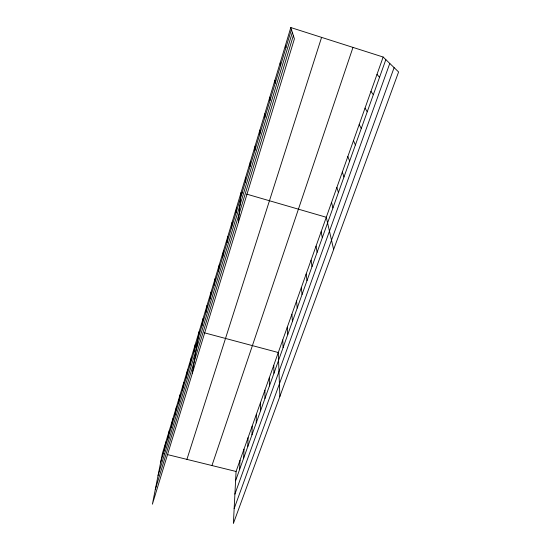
<?xml version="1.0" encoding="UTF-8"?>
<svg xmlns="http://www.w3.org/2000/svg" width="551" height="551" viewBox="0 0 551 551"><rect width="100%" height="100%" fill="white"/><g stroke="black" fill="none" stroke-linecap="round" stroke-linejoin="round"><path stroke-width="0.83" d="M260.561 410.777L260.609 402.326M256.236 422.892L256.367 414.297M259.831 134.107L259.907 130.029M251.979 434.829L252.179 426.081M247.785 446.572L248.06 437.687M243.659 458.143L244.003 449.12M254.899 150.444L255.079 146.063M239.595 469.535L240.009 460.381M383.152 57.035L236.069 471.477L233.39 523.45L398.6 71.961L383.152 57.035L290.811 27.55L162.428 453.342L152.4 504.186L294.399 38.859L290.811 27.55M250.051 166.492L250.326 161.808M245.291 182.25L245.663 177.284M238.425 222.294L241.076 192.499L242.654 192.96M236.014 212.955L236.565 207.451M231.496 227.907L232.136 222.156M227.053 242.612L227.777 236.613M222.687 257.062L223.486 250.829M218.389 271.278L219.27 264.811M214.167 285.253L215.124 278.565M210.014 298.993L211.047 292.099M205.929 312.513L207.031 305.419M201.914 325.813L203.078 318.519M192.237 373.647L199.186 331.42M193.952 352.165L195.247 344.499M190.005 365.21L191.369 357.365M186.128 378.048L187.547 370.031M182.312 390.68L183.793 382.49M178.558 403.112L180.094 394.764M174.86 415.344L176.451 406.845M171.223 427.39L172.862 418.739M167.642 439.243L169.329 430.448M164.115 450.918L165.851 441.985M160.637 462.413L291.431 29.52M158.061 475.492L292.347 32.399M155.265 489.681L293.352 35.567M186.92 459.376L321.584 37.378M211.956 465.54L352.984 47.4M235.594 480.754L385.845 59.639M234.905 494.13L389.777 63.441M234.154 508.628L394.11 67.621M162.428 453.342L164.067 453.748M167.339 454.554L236.069 471.477M204.139 332.742L278.283 352.523L279.874 396.417M246.607 194.104L326.288 217.266L333.63 249.5M377.001 74.378L379.529 77.34M370.954 91.404L373.33 94.717M365.024 108.127L367.242 111.777M359.19 124.547L361.27 128.521M353.466 140.684L355.402 144.968M347.839 156.532L349.637 161.119M342.309 172.112L343.976 176.981M336.881 187.423L338.417 192.568M331.537 202.472L332.949 207.885M285.418 45.423L285.921 47.779M321.123 231.813L322.301 237.729M316.047 246.111L317.114 252.275M311.053 260.182L312.011 266.574M280.128 62.966L280.507 65.693M306.142 274.019L306.997 280.631M301.314 287.636L302.058 294.461M296.562 301.032L297.209 308.064M274.935 80.191L275.19 83.277M291.885 314.215L292.436 321.44M287.278 327.184L287.739 334.609M282.746 339.953L283.118 347.557M269.838 97.107L269.976 100.53M273.764 365.272L273.957 373.234M269.308 377.814L269.418 385.948M264.831 113.713L264.859 117.473M264.928 390.163L264.955 398.463"/></g></svg>
